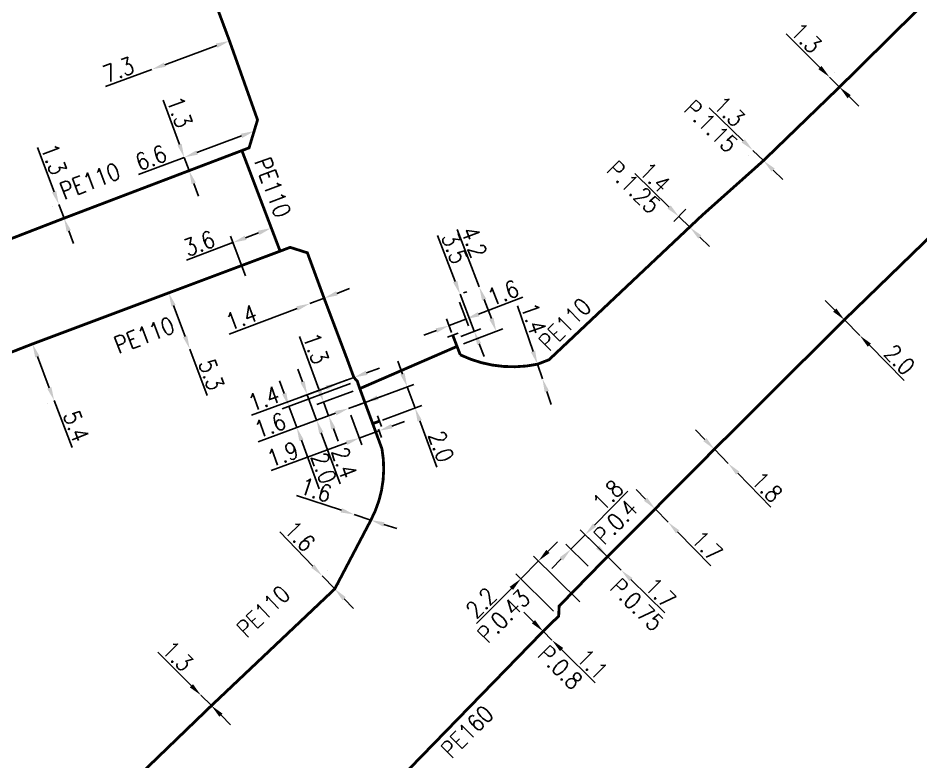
# Model space of a CAD drawing. Header units: millimetres. Extents: x 160996 to 162003, y 120996 to 122000.
# Drawn here: x 161285.9 to 161365.6, y 121051.4 to 121117.2 of the extents above; entities that cross this region are included whole.
import ezdxf
from ezdxf.enums import TextEntityAlignment as Align

# ---------------------------------------------------------------- set-up
doc = ezdxf.new("R2010")
doc.units = ezdxf.units.MM
doc.header["$PDMODE"] = 34
doc.linetypes.add('L_25_PE', pattern=[2000, 1000, 1000])
doc.layers.get('0').update_dxf_attribs({"linetype": 'CONTINUOUS'})
doc.layers.get('Defpoints').update_dxf_attribs({"linetype": 'CONTINUOUS'})
doc.layers.add('L_150', color=1, linetype='CONTINUOUS')
doc.layers.add('L_340', color=7, linetype='CONTINUOUS')
doc.styles.get("Standard").update_dxf_attribs({"font": 'romans.shx', "width": 0.85})
doc.dimstyles.get("Standard").update_dxf_attribs({"dimtxt": 1.5, "dimasz": 1.2, "dimexe": 0.625, "dimexo": 0.625, "dimgap": 0.25, "dimtad": 1, "dimdec": 1, "dimzin": 0, "dimdsep": 46, "dimtxsty": 'Standard', "dimcen": -0.5, "dimadec": 0, "dimazin": 0, "dimtfac": 1, "dimtdec": 1, "dimtmove": 0, "dimatfit": 3, "dimfxl": 0, "dimtolj": 1, "dimtzin": 0, "dimarcsym": 0})

# ---------------------------------------------------------------- blocks, each defined once
blk = doc.blocks.new('*D671')
at = {"layer": 'Defpoints', "color": 0, "linetype": 'Continuous', "transparency": 16777216}
for p in [(161306.71, 121107.176), (161300.531, 121104.855), (161300.531, 121104.855)]:
    blk.add_point(p, dxfattribs=at)
at = {"layer": 'L_150', "color": 0, "linetype": 'Continuous', "lineweight": -2, "transparency": 16777216}
for p, q in [((161305.587, 121106.754), (161301.655, 121105.277)), ((161300.531, 121104.855), (161296.496, 121103.34))]:
    blk.add_line(p, q, dxfattribs=at)
at = {"layer": 'L_150', "color": 0, "linetype": 'Continuous', "transparency": 16777216}
for points in [[(161305.516, 121106.941), (161305.657, 121106.566), (161306.71, 121107.176)], [(161301.584, 121105.464), (161301.725, 121105.09), (161300.531, 121104.855)]]:
    blk.add_solid(points, dxfattribs=at)
at = {"layer": 'L_150', "color": 0, "linetype": 'Continuous', "transparency": 16777216, "insert": (161297.6, 121104.823), "char_height": 1.5, "attachment_point": 5, "rotation": 20.58257}
blk.add_mtext('\\A1;6.6', dxfattribs=at)
blk = doc.blocks.new('*D690')
at = {"layer": 'Defpoints', "color": 0, "linetype": 'Continuous', "transparency": 16777216}
for p in [(161287.126, 121088.372), (161289.04, 121083.375), (161289.04, 121083.375)]:
    blk.add_point(p, dxfattribs=at)
at = {"layer": 'L_150', "color": 0, "linetype": 'Continuous', "lineweight": -2, "transparency": 16777216}
for p, q in [((161286.543, 121088.148), (161286.543, 121088.148)), ((161287.556, 121087.251), (161288.611, 121084.496)), ((161289.04, 121083.375), (161290.625, 121079.236)), ((161288.456, 121083.152), (161288.456, 121083.152))]:
    blk.add_line(p, q, dxfattribs=at)
at = {"layer": 'L_150', "color": 0, "linetype": 'Continuous', "transparency": 16777216}
for points in [[(161287.742, 121087.322), (161287.369, 121087.179), (161287.126, 121088.372)], [(161288.797, 121084.568), (161288.424, 121084.425), (161289.04, 121083.375)]]:
    blk.add_solid(points, dxfattribs=at)
at = {"layer": 'L_150', "color": 0, "linetype": 'Continuous', "transparency": 16777216, "insert": (161290.981, 121081.103), "char_height": 1.5, "attachment_point": 5, "rotation": 290.95364}
blk.add_mtext('\\A1;5.4', dxfattribs=at)
blk = doc.blocks.new('*D691')
at = {"layer": 'Defpoints', "color": 0, "linetype": 'Continuous', "transparency": 16777216}
for p in [(161299.164, 121092.884), (161301.024, 121087.921), (161301.024, 121087.921)]:
    blk.add_point(p, dxfattribs=at)
at = {"layer": 'L_150', "color": 0, "linetype": 'Continuous', "lineweight": -2, "transparency": 16777216}
for p, q in [((161299.585, 121091.76), (161300.603, 121089.044)), ((161301.024, 121087.921), (161302.557, 121083.827))]:
    blk.add_line(p, q, dxfattribs=at)
at = {"layer": 'L_150', "color": 0, "linetype": 'Continuous', "transparency": 16777216}
for points in [[(161299.772, 121091.83), (161299.398, 121091.69), (161299.164, 121092.884)], [(161300.79, 121089.115), (161300.415, 121088.974), (161301.024, 121087.921)]]:
    blk.add_solid(points, dxfattribs=at)
at = {"layer": 'L_150', "color": 0, "linetype": 'Continuous', "transparency": 16777216, "insert": (161302.937, 121085.663), "char_height": 1.5, "attachment_point": 5, "rotation": 290.53791}
blk.add_mtext('\\A1;5.3', dxfattribs=at)
blk = doc.blocks.new('*D692')
at = {"layer": 'Defpoints', "color": 0, "linetype": 'Continuous', "transparency": 16777216}
for p in [(161304.834, 121097.323), (161309.005, 121096.572), (161306.166, 121093.817)]:
    blk.add_point(p, dxfattribs=at)
at = {"layer": 'L_150', "color": 0, "linetype": 'Continuous', "lineweight": -2, "transparency": 16777216}
for p, q in [((161308.782, 121097.157), (161308.007, 121099.197)), ((161305.944, 121094.402), (161304.611, 121097.907)), ((161307.107, 121098.187), (161305.955, 121097.749)), ((161304.834, 121097.323), (161300.731, 121095.763))]:
    blk.add_line(p, q, dxfattribs=at)
at = {"layer": 'L_150', "color": 0, "linetype": 'Continuous', "transparency": 16777216}
for points in [[(161307.036, 121098.374), (161307.178, 121098), (161308.229, 121098.613)], [(161305.884, 121097.936), (161306.026, 121097.562), (161304.834, 121097.323)]]:
    blk.add_solid(points, dxfattribs=at)
at = {"layer": 'L_150', "color": 0, "linetype": 'Continuous', "transparency": 16777216, "insert": (161301.858, 121097.261), "char_height": 1.5, "attachment_point": 5, "rotation": 20.81417}
blk.add_mtext('\\A1;3.6', dxfattribs=at)
blk = doc.blocks.new('*D693')
at = {"layer": 'Defpoints', "color": 0, "linetype": 'Continuous', "transparency": 16777216}
for p in [(161312.889, 121092.417), (161311.628, 121091.937), (161311.628, 121091.937)]:
    blk.add_point(p, dxfattribs=at)
at = {"layer": 'L_150', "color": 0, "linetype": 'Continuous', "lineweight": -2, "transparency": 16777216}
for p, q in [((161314.011, 121092.843), (161315.133, 121093.27)), ((161312.889, 121092.417), (161311.628, 121091.937)), ((161310.506, 121091.511), (161304.509, 121089.231)), ((161313.111, 121091.833), (161313.111, 121091.833))]:
    blk.add_line(p, q, dxfattribs=at)
at = {"layer": 'L_150', "color": 0, "linetype": 'Continuous', "transparency": 16777216}
for points in [[(161313.94, 121093.03), (161314.082, 121092.656), (161312.889, 121092.417)], [(161310.435, 121091.698), (161310.577, 121091.324), (161311.628, 121091.937)]]:
    blk.add_solid(points, dxfattribs=at)
at = {"layer": 'L_150', "color": 0, "linetype": 'Continuous', "transparency": 16777216, "insert": (161305.58, 121090.708), "char_height": 1.5, "attachment_point": 5, "rotation": 20.81417}
blk.add_mtext('\\A1;1.4', dxfattribs=at)
blk = doc.blocks.new('*D700')
at = {"layer": 'Defpoints', "color": 0, "linetype": 'Continuous', "transparency": 16777216}
for p in [(161302.012, 121057.336), (161302.012, 121057.336), (161302.934, 121056.419)]:
    blk.add_point(p, dxfattribs=at)
at = {"layer": 'L_150', "color": 0, "linetype": 'Continuous', "lineweight": -2, "transparency": 16777216}
for p, q in [((161301.162, 121058.182), (161298.192, 121061.137)), ((161302.934, 121056.419), (161302.012, 121057.336)), ((161303.784, 121055.572), (161304.635, 121054.726))]:
    blk.add_line(p, q, dxfattribs=at)
at = {"layer": 'L_150', "color": 0, "linetype": 'Continuous', "transparency": 16777216}
for points in [[(161301.303, 121058.324), (161301.021, 121058.04), (161302.012, 121057.336)], [(161303.925, 121055.714), (161303.643, 121055.43), (161302.934, 121056.419)]]:
    blk.add_solid(points, dxfattribs=at)
at = {"layer": 'L_150', "color": 0, "linetype": 'Continuous', "transparency": 16777216, "insert": (161299.957, 121060.792), "char_height": 1.5, "attachment_point": 5, "rotation": 315.14103}
blk.add_mtext('\\A1;1.3', dxfattribs=at)
blk = doc.blocks.new('*D701')
at = {"layer": 'Defpoints', "color": 0, "linetype": 'Continuous', "transparency": 16777216}
for p in [(161315.553, 121073.299), (161315.553, 121073.299), (161317.024, 121072.811)]:
    blk.add_point(p, dxfattribs=at)
at = {"layer": 'L_150', "color": 0, "linetype": 'Continuous', "lineweight": -2, "transparency": 16777216}
for p, q in [((161314.414, 121073.678), (161310.438, 121074.998)), ((161317.024, 121072.811), (161315.553, 121073.299)), ((161318.163, 121072.433), (161319.302, 121072.055))]:
    blk.add_line(p, q, dxfattribs=at)
at = {"layer": 'L_150', "color": 0, "linetype": 'Continuous', "transparency": 16777216}
for points in [[(161314.477, 121073.867), (161314.351, 121073.488), (161315.553, 121073.299)], [(161318.226, 121072.623), (161318.1, 121072.243), (161317.024, 121072.811)]]:
    blk.add_solid(points, dxfattribs=at)
at = {"layer": 'L_150', "color": 0, "linetype": 'Continuous', "transparency": 16777216, "insert": (161312.172, 121075.476), "char_height": 1.5, "attachment_point": 5, "rotation": 341.63102}
blk.add_mtext('\\A1;1.6', dxfattribs=at)
blk = doc.blocks.new('*D702')
at = {"layer": 'Defpoints', "color": 0, "linetype": 'Continuous', "transparency": 16777216}
for p in [(161316.043, 121084.428), (161313.294, 121082.031), (161313.294, 121082.031)]:
    blk.add_point(p, dxfattribs=at)
at = {"layer": 'L_150', "color": 0, "linetype": 'Continuous', "lineweight": -2, "transparency": 16777216}
for p, q in [((161312.43, 121084.377), (161310.715, 121089.035)), ((161315.457, 121084.212), (161312.258, 121083.035)), ((161313.294, 121082.031), (161312.844, 121083.251)), ((161313.708, 121080.904), (161314.123, 121079.778))]:
    blk.add_line(p, q, dxfattribs=at)
at = {"layer": 'L_150', "color": 0, "linetype": 'Continuous', "transparency": 16777216}
for points in [[(161312.618, 121084.446), (161312.242, 121084.308), (161312.844, 121083.251)], [(161313.896, 121080.974), (161313.52, 121080.835), (161313.294, 121082.031)]]:
    blk.add_solid(points, dxfattribs=at)
at = {"layer": 'L_150', "color": 0, "linetype": 'Continuous', "transparency": 16777216, "insert": (161312.17, 121087.977), "char_height": 1.5, "attachment_point": 5, "rotation": 290.20907}
blk.add_mtext('\\A1;1.3', dxfattribs=at)
blk = doc.blocks.new('*D703')
at = {"layer": 'Defpoints', "color": 0, "linetype": 'Continuous', "transparency": 16777216}
for p in [(161315.523, 121085.409), (161314.209, 121084.925), (161314.209, 121084.925)]:
    blk.add_point(p, dxfattribs=at)
at = {"layer": 'L_150', "color": 0, "linetype": 'Continuous', "lineweight": -2, "transparency": 16777216}
for p, q in [((161316.649, 121085.823), (161317.775, 121086.238)), ((161315.523, 121085.409), (161314.209, 121084.925)), ((161313.083, 121084.51), (161306.48, 121082.08)), ((161314.425, 121084.338), (161314.425, 121084.338)), ((161315.738, 121084.822), (161315.738, 121084.822))]:
    blk.add_line(p, q, dxfattribs=at)
at = {"layer": 'L_150', "color": 0, "linetype": 'Continuous', "transparency": 16777216}
for points in [[(161316.58, 121086.011), (161316.718, 121085.635), (161315.523, 121085.409)], [(161313.014, 121084.698), (161313.152, 121084.323), (161314.209, 121084.925)]]:
    blk.add_solid(points, dxfattribs=at)
at = {"layer": 'L_150', "color": 0, "linetype": 'Continuous', "transparency": 16777216, "insert": (161307.565, 121083.545), "char_height": 1.5, "attachment_point": 5, "rotation": 20.20907}
blk.add_mtext('\\A1;1.4', dxfattribs=at)
blk = doc.blocks.new('L_340_07')
at = {"color": 0, "linetype": 'Continuous', "const_width": 0.25, "flags": 128}
blk.add_lwpolyline([(0, 0), (0.35, 0)], dxfattribs=at)
at = {"color": 0, "linetype": 'Continuous', "flags": 128}
blk.add_lwpolyline([(0.35, -0.5), (0.35, 0.5)], dxfattribs=at)
at = {"color": 0, "linetype": 'Continuous', "width": 0.75, "flags": 3}
for tag, p in [('DEF_LEG', (0.723, -3.465)), ('DEF_COUP', (0.723, -5.965)), ('DEF_TYPE', (0.723, -8.465))]:
    blk.add_attdef(tag, text='', height=1.2, dxfattribs=at).set_placement(p, align=Align.MIDDLE)
blk = doc.blocks.new('*D1351')
at = {"layer": 'Defpoints', "color": 0, "linetype": 'Continuous', "transparency": 16777216}
for p in [(161350.778, 121105.476), (161350.778, 121105.476), (161351.708, 121104.568)]:
    blk.add_point(p, dxfattribs=at)
at = {"layer": 'L_150', "color": 0, "linetype": 'Continuous', "lineweight": -2, "transparency": 16777216}
for p, q in [((161349.92, 121106.315), (161346.923, 121109.242)), ((161350.342, 121105.029), (161350.342, 121105.029)), ((161351.708, 121104.568), (161350.778, 121105.476)), ((161351.271, 121104.121), (161351.271, 121104.121)), ((161352.567, 121103.729), (161353.425, 121102.891))]:
    blk.add_line(p, q, dxfattribs=at)
at = {"layer": 'L_150', "color": 0, "linetype": 'Continuous', "transparency": 16777216}
for points in [[(161350.06, 121106.458), (161349.78, 121106.172), (161350.778, 121105.476)], [(161352.706, 121103.872), (161352.427, 121103.586), (161351.708, 121104.568)]]:
    blk.add_solid(points, dxfattribs=at)
at = {"layer": 'L_150', "color": 0, "linetype": 'Continuous', "transparency": 16777216, "insert": (161348.691, 121108.913), "char_height": 1.5, "attachment_point": 5, "rotation": 315.66974}
blk.add_mtext('\\A1;1.3', dxfattribs=at)
blk = doc.blocks.new('*D1352')
at = {"layer": 'Defpoints', "color": 0, "linetype": 'Continuous', "transparency": 16777216}
for p in [(161357.542, 121111.95), (161357.542, 121111.95), (161358.427, 121111.067)]:
    blk.add_point(p, dxfattribs=at)
at = {"layer": 'L_150', "color": 0, "linetype": 'Continuous', "lineweight": -2, "transparency": 16777216}
for p, q in [((161356.692, 121112.798), (161353.726, 121115.756)), ((161357.983, 121112.393), (161357.983, 121112.393)), ((161358.427, 121111.067), (161357.542, 121111.95)), ((161358.868, 121111.51), (161358.868, 121111.51)), ((161359.276, 121110.22), (161360.126, 121109.373))]:
    blk.add_line(p, q, dxfattribs=at)
at = {"layer": 'L_150', "color": 0, "linetype": 'Continuous', "transparency": 16777216}
for points in [[(161356.833, 121112.939), (161356.551, 121112.656), (161357.542, 121111.95)], [(161359.417, 121110.362), (161359.135, 121110.078), (161358.427, 121111.067)]]:
    blk.add_solid(points, dxfattribs=at)
at = {"layer": 'L_150', "color": 0, "linetype": 'Continuous', "transparency": 16777216, "insert": (161355.49, 121115.409), "char_height": 1.5, "attachment_point": 5, "rotation": 315.07367}
blk.add_mtext('\\A1;1.3', dxfattribs=at)
blk = doc.blocks.new('*D1358')
at = {"layer": 'Defpoints', "color": 0, "linetype": 'Continuous', "transparency": 16777216}
for p in [(161358.854, 121090.504), (161360.225, 121089.116), (161360.225, 121089.116)]:
    blk.add_point(p, dxfattribs=at)
at = {"layer": 'L_150', "color": 0, "linetype": 'Continuous', "lineweight": -2, "transparency": 16777216}
for p, q in [((161358.011, 121091.357), (161357.168, 121092.211)), ((161358.854, 121090.504), (161360.225, 121089.116)), ((161361.068, 121088.262), (161364.139, 121085.152))]:
    blk.add_line(p, q, dxfattribs=at)
at = {"layer": 'L_150', "color": 0, "linetype": 'Continuous', "transparency": 16777216}
for points in [[(161358.154, 121091.498), (161357.869, 121091.217), (161358.854, 121090.504)], [(161361.21, 121088.403), (161360.925, 121088.122), (161360.225, 121089.116)]]:
    blk.add_solid(points, dxfattribs=at)
at = {"layer": 'L_150', "color": 0, "linetype": 'Continuous', "transparency": 16777216, "insert": (161363.736, 121086.982), "char_height": 1.5, "attachment_point": 5, "rotation": 314.637}
blk.add_mtext('\\A1;2.0', dxfattribs=at)
blk = doc.blocks.new('*D1359')
at = {"layer": 'Defpoints', "color": 0, "linetype": 'Continuous', "transparency": 16777216}
for p in [(161347.369, 121079.068), (161348.593, 121077.817), (161348.593, 121077.817)]:
    blk.add_point(p, dxfattribs=at)
at = {"layer": 'L_150', "color": 0, "linetype": 'Continuous', "lineweight": -2, "transparency": 16777216}
for p, q in [((161346.53, 121079.926), (161345.691, 121080.784)), ((161347.369, 121079.068), (161348.593, 121077.817)), ((161349.432, 121076.96), (161352.361, 121073.965))]:
    blk.add_line(p, q, dxfattribs=at)
at = {"layer": 'L_150', "color": 0, "linetype": 'Continuous', "transparency": 16777216}
for points in [[(161346.673, 121080.066), (161346.387, 121079.786), (161347.369, 121079.068)], [(161349.575, 121077.099), (161349.289, 121076.82), (161348.593, 121077.817)]]:
    blk.add_solid(points, dxfattribs=at)
at = {"layer": 'L_150', "color": 0, "linetype": 'Continuous', "transparency": 16777216, "insert": (161352.031, 121075.732), "char_height": 1.5, "attachment_point": 5, "rotation": 314.367}
blk.add_mtext('\\A1;1.8', dxfattribs=at)
blk = doc.blocks.new('*D1360')
at = {"layer": 'Defpoints', "color": 0, "linetype": 'Continuous', "transparency": 16777216}
for p in [(161342.133, 121073.797), (161343.288, 121072.619), (161343.288, 121072.619)]:
    blk.add_point(p, dxfattribs=at)
at = {"layer": 'L_150', "color": 0, "linetype": 'Continuous', "lineweight": -2, "transparency": 16777216}
for p, q in [((161341.293, 121074.654), (161340.453, 121075.511)), ((161342.133, 121073.797), (161343.288, 121072.619)), ((161344.128, 121071.762), (161347.06, 121068.77))]:
    blk.add_line(p, q, dxfattribs=at)
at = {"layer": 'L_150', "color": 0, "linetype": 'Continuous', "transparency": 16777216}
for points in [[(161341.436, 121074.794), (161341.15, 121074.514), (161342.133, 121073.797)], [(161344.271, 121071.902), (161343.985, 121071.622), (161343.288, 121072.619)]]:
    blk.add_solid(points, dxfattribs=at)
at = {"layer": 'L_150', "color": 0, "linetype": 'Continuous', "transparency": 16777216, "insert": (161346.728, 121070.537), "char_height": 1.5, "attachment_point": 5, "rotation": 314.42125}
blk.add_mtext('\\A1;1.7', dxfattribs=at)
blk = doc.blocks.new('*D1361')
at = {"layer": 'Defpoints', "color": 0, "linetype": 'Continuous', "transparency": 16777216}
for p in [(161337.925, 121069.582), (161339.138, 121068.391), (161339.138, 121068.391)]:
    blk.add_point(p, dxfattribs=at)
at = {"layer": 'L_150', "color": 0, "linetype": 'Continuous', "lineweight": -2, "transparency": 16777216}
for p, q in [((161337.069, 121070.422), (161336.212, 121071.263)), ((161337.925, 121069.582), (161339.138, 121068.391)), ((161339.995, 121067.55), (161342.984, 121064.616))]:
    blk.add_line(p, q, dxfattribs=at)
at = {"layer": 'L_150', "color": 0, "linetype": 'Continuous', "transparency": 16777216}
for points in [[(161337.209, 121070.565), (161336.929, 121070.28), (161337.925, 121069.582)], [(161340.135, 121067.693), (161339.855, 121067.408), (161339.138, 121068.391)]]:
    blk.add_solid(points, dxfattribs=at)
at = {"layer": 'L_150', "color": 0, "linetype": 'Continuous', "transparency": 16777216, "insert": (161342.618, 121066.376), "char_height": 1.5, "attachment_point": 5, "rotation": 315.53345}
blk.add_mtext('\\A1;1.7', dxfattribs=at)
blk = doc.blocks.new('*D1362')
at = {"layer": 'Defpoints', "color": 0, "linetype": 'Continuous', "transparency": 16777216}
for p in [(161331.826, 121069.198), (161335.925, 121065.142), (161333.615, 121064.333)]:
    blk.add_point(p, dxfattribs=at)
at = {"layer": 'L_150', "color": 0, "linetype": 'Continuous', "lineweight": -2, "transparency": 16777216}
for p, q in [((161332.67, 121070.051), (161333.514, 121070.904)), ((161331.826, 121069.198), (161330.279, 121067.634)), ((161335.48, 121065.582), (161331.382, 121069.637)), ((161333.17, 121064.772), (161329.834, 121068.073)), ((161329.435, 121066.781), (161326.36, 121063.673))]:
    blk.add_line(p, q, dxfattribs=at)
at = {"layer": 'L_150', "color": 0, "linetype": 'Continuous', "transparency": 16777216}
for points in [[(161332.528, 121070.191), (161332.812, 121069.91), (161331.826, 121069.198)], [(161329.292, 121066.921), (161329.577, 121066.64), (161330.279, 121067.634)]]:
    blk.add_solid(points, dxfattribs=at)
at = {"layer": 'L_150', "color": 0, "linetype": 'Continuous', "transparency": 16777216, "insert": (161326.764, 121065.504), "char_height": 1.5, "attachment_point": 5, "rotation": 45.30179}
blk.add_mtext('\\A1;2.2', dxfattribs=at)
blk = doc.blocks.new('*D1363')
at = {"layer": 'Defpoints', "color": 0, "linetype": 'Continuous', "transparency": 16777216}
for p in [(161332.243, 121062.986), (161333.025, 121062.212), (161333.025, 121062.212)]:
    blk.add_point(p, dxfattribs=at)
at = {"layer": 'L_150', "color": 0, "linetype": 'Continuous', "lineweight": -2, "transparency": 16777216}
for p, q in [((161331.391, 121063.83), (161330.538, 121064.674)), ((161332.243, 121062.986), (161333.025, 121062.212)), ((161333.878, 121061.368), (161336.829, 121058.448))]:
    blk.add_line(p, q, dxfattribs=at)
at = {"layer": 'L_150', "color": 0, "linetype": 'Continuous', "transparency": 16777216}
for points in [[(161331.531, 121063.972), (161331.25, 121063.688), (161332.243, 121062.986)], [(161334.019, 121061.51), (161333.738, 121061.226), (161333.025, 121062.212)]]:
    blk.add_solid(points, dxfattribs=at)
at = {"layer": 'L_150', "color": 0, "linetype": 'Continuous', "transparency": 16777216, "insert": (161336.599, 121060.082), "char_height": 1.5, "attachment_point": 5, "rotation": 315.30179}
blk.add_mtext('\\A1;1.1', dxfattribs=at)
blk = doc.blocks.new('*D1364')
at = {"layer": 'Defpoints', "color": 0, "linetype": 'Continuous', "transparency": 16777216}
for p in [(161331.741, 121086.58), (161332.179, 121085.303), (161332.179, 121085.303)]:
    blk.add_point(p, dxfattribs=at)
at = {"layer": 'L_150', "color": 0, "linetype": 'Continuous', "lineweight": -2, "transparency": 16777216}
for p, q in [((161331.351, 121087.715), (161329.971, 121091.735)), ((161332.179, 121085.303), (161331.741, 121086.58)), ((161332.569, 121084.168), (161332.959, 121083.033))]:
    blk.add_line(p, q, dxfattribs=at)
at = {"layer": 'L_150', "color": 0, "linetype": 'Continuous', "transparency": 16777216}
for points in [[(161331.54, 121087.78), (161331.162, 121087.65), (161331.741, 121086.58)], [(161332.758, 121084.233), (161332.38, 121084.103), (161332.179, 121085.303)]]:
    blk.add_solid(points, dxfattribs=at)
at = {"layer": 'L_150', "color": 0, "linetype": 'Continuous', "transparency": 16777216, "insert": (161331.412, 121090.617), "char_height": 1.5, "attachment_point": 5, "rotation": 288.94946}
blk.add_mtext('\\A1;1.4', dxfattribs=at)
blk = doc.blocks.new('*D1365')
at = {"layer": 'Defpoints', "color": 0, "linetype": 'Continuous', "transparency": 16777216}
for p in [(161320.233, 121084.585), (161315.038, 121082.673), (161317.467, 121081.436)]:
    blk.add_point(p, dxfattribs=at)
at = {"layer": 'L_340', "color": 0, "linetype": 'Continuous', "lineweight": -2, "transparency": 16777216}
for p, q in [((161319.819, 121085.711), (161319.404, 121086.837)), ((161315.624, 121082.889), (161320.82, 121084.801)), ((161320.233, 121084.585), (161320.924, 121082.708)), ((161318.053, 121081.652), (161321.511, 121082.924)), ((161321.339, 121081.582), (161322.849, 121077.48))]:
    blk.add_line(p, q, dxfattribs=at)
at = {"layer": 'L_340', "color": 0, "linetype": 'Continuous', "transparency": 16777216}
for points in [[(161320.006, 121085.78), (161319.631, 121085.642), (161320.233, 121084.585)], [(161321.526, 121081.651), (161321.151, 121081.513), (161320.924, 121082.708)]]:
    blk.add_solid(points, dxfattribs=at)
at = {"layer": 'L_340', "color": 0, "linetype": 'Continuous', "transparency": 16777216, "insert": (161323.239, 121079.313), "char_height": 1.5, "attachment_point": 5, "rotation": 290.20907}
blk.add_mtext('\\A1;2.0', dxfattribs=at)
blk = doc.blocks.new('*D1366')
at = {"layer": 'Defpoints', "color": 0, "linetype": 'Continuous', "transparency": 16777216}
for p in [(161345.288, 121100.713), (161344.231, 121099.631), (161346.289, 121099.735)]:
    blk.add_point(p, dxfattribs=at)
at = {"layer": 'L_150', "color": 0, "linetype": 'Continuous', "lineweight": -2, "transparency": 16777216}
for p, q in [((161343.373, 121100.47), (161340.332, 121103.44)), ((161344.851, 121100.266), (161343.794, 121099.184)), ((161345.232, 121098.653), (161344.231, 121099.631)), ((161345.852, 121099.288), (161344.796, 121098.206)), ((161346.091, 121097.814), (161346.949, 121096.976))]:
    blk.add_line(p, q, dxfattribs=at)
at = {"layer": 'L_150', "color": 0, "linetype": 'Continuous', "transparency": 16777216}
for points in [[(161343.512, 121100.613), (161343.233, 121100.327), (161344.231, 121099.631)], [(161346.231, 121097.958), (161345.951, 121097.671), (161345.232, 121098.653)]]:
    blk.add_solid(points, dxfattribs=at)
at = {"layer": 'L_150', "color": 0, "linetype": 'Continuous', "transparency": 16777216, "insert": (161342.122, 121103.089), "char_height": 1.5, "attachment_point": 5, "rotation": 315.66974}
blk.add_mtext('\\A1;1.4', dxfattribs=at)
blk = doc.blocks.new('*D1541')
at = {"layer": 'Defpoints', "color": 0, "linetype": 'Continuous', "transparency": 16777216}
for p in [(161326.597, 121093.409), (161326.597, 121093.409), (161324.635, 121088.157)]:
    blk.add_point(p, dxfattribs=at)
at = {"layer": 'L_150', "color": 0, "linetype": 'Continuous', "lineweight": -2, "transparency": 16777216}
for p, q in [((161326.597, 121093.409), (161324.645, 121098.496)), ((161327.672, 121090.608), (161327.027, 121092.288)), ((161325.218, 121088.381), (161328.685, 121089.711))]:
    blk.add_line(p, q, dxfattribs=at)
at = {"layer": 'L_150', "color": 0, "linetype": 'Continuous', "transparency": 16777216}
for points in [[(161327.214, 121092.36), (161326.84, 121092.217), (161326.597, 121093.409)], [(161327.858, 121090.679), (161327.485, 121090.536), (161328.102, 121089.487)]]:
    blk.add_solid(points, dxfattribs=at)
at = {"layer": 'L_150', "color": 0, "linetype": 'Continuous', "transparency": 16777216, "insert": (161326.147, 121097.374), "char_height": 1.5, "attachment_point": 5, "rotation": 290.99187}
blk.add_mtext('\\A1;4.2', dxfattribs=at)
blk = doc.blocks.new('*D731')
at = {"layer": 'Defpoints', "color": 0, "linetype": 'Continuous', "transparency": 16777216}
for p in [(161335.952, 121071.519), (161336.664, 121068.297), (161339.138, 121068.391)]:
    blk.add_point(p, dxfattribs=at)
at = {"layer": 'L_150', "color": 0, "linetype": 'Continuous', "lineweight": -2, "transparency": 16777216}
for p, q in [((161336.792, 121072.375), (161339.727, 121075.365)), ((161334.691, 121070.234), (161335.952, 121071.519)), ((161338.692, 121068.829), (161335.506, 121071.957)), ((161336.218, 121068.735), (161334.245, 121070.672)), ((161333.85, 121069.378), (161333.01, 121068.521))]:
    blk.add_line(p, q, dxfattribs=at)
at = {"layer": 'L_150', "color": 0, "linetype": 'Continuous', "transparency": 16777216}
for points in [[(161336.65, 121072.515), (161336.935, 121072.235), (161335.952, 121071.519)], [(161333.708, 121069.518), (161333.993, 121069.238), (161334.691, 121070.234)]]:
    blk.add_solid(points, dxfattribs=at)
at = {"layer": 'L_150', "color": 0, "linetype": 'Continuous', "transparency": 16777216, "insert": (161337.966, 121074.999), "char_height": 1.5, "attachment_point": 5, "rotation": 45.53345}
blk.add_mtext('\\A1;1.8', dxfattribs=at)
blk = doc.blocks.new('*D733')
at = {"layer": 'Defpoints', "color": 0, "linetype": 'Continuous', "transparency": 16777216}
for p in [(161315.038, 121082.673), (161317.467, 121081.436), (161316.002, 121080.053)]:
    blk.add_point(p, dxfattribs=at)
at = {"layer": 'L_340', "color": 0, "linetype": 'Continuous', "lineweight": -2, "transparency": 16777216}
for p, q in [((161315.254, 121082.086), (161316.218, 121079.466)), ((161318.867, 121081.107), (161319.993, 121081.522)), ((161317.74, 121080.693), (161316.002, 121080.053)), ((161317.683, 121080.849), (161317.956, 121080.106)), ((161314.876, 121079.638), (161308.214, 121077.186))]:
    blk.add_line(p, q, dxfattribs=at)
at = {"layer": 'L_340', "color": 0, "linetype": 'Continuous', "transparency": 16777216}
for points in [[(161318.797, 121081.295), (161318.936, 121080.919), (161317.74, 121080.693)], [(161314.807, 121079.826), (161314.945, 121079.451), (161316.002, 121080.053)]]:
    blk.add_solid(points, dxfattribs=at)
at = {"layer": 'L_340', "color": 0, "linetype": 'Continuous', "transparency": 16777216, "insert": (161309.243, 121078.63), "char_height": 1.5, "attachment_point": 5, "rotation": 20.20907}
blk.add_mtext('\\A1;1.9', dxfattribs=at)
blk = doc.blocks.new('*D747')
at = {"layer": 'Defpoints', "color": 0, "linetype": 'Continuous', "transparency": 16777216}
for p in [(161312.723, 121067.882), (161312.723, 121067.882), (161313.831, 121066.729)]:
    blk.add_point(p, dxfattribs=at)
at = {"layer": 'L_150', "color": 0, "linetype": 'Continuous', "lineweight": -2, "transparency": 16777216}
for p, q in [((161311.891, 121068.748), (161308.989, 121071.769)), ((161313.173, 121068.315), (161313.173, 121068.315)), ((161313.831, 121066.729), (161312.723, 121067.882)), ((161314.282, 121067.162), (161314.282, 121067.162)), ((161314.663, 121065.863), (161315.494, 121064.998))]:
    blk.add_line(p, q, dxfattribs=at)
at = {"layer": 'L_150', "color": 0, "linetype": 'Continuous', "transparency": 16777216}
for points in [[(161312.036, 121068.886), (161311.747, 121068.609), (161312.723, 121067.882)], [(161314.807, 121066.002), (161314.518, 121065.725), (161313.831, 121066.729)]]:
    blk.add_solid(points, dxfattribs=at)
at = {"layer": 'L_150', "color": 0, "linetype": 'Continuous', "transparency": 16777216, "insert": (161310.746, 121071.384), "char_height": 1.5, "attachment_point": 5, "rotation": 313.85284}
blk.add_mtext('\\A1;1.6', dxfattribs=at)
blk = doc.blocks.new('*D748')
at = {"layer": 'Defpoints', "color": 0, "linetype": 'Continuous', "transparency": 16777216}
for p in [(161316.043, 121084.428), (161315.038, 121082.673), (161315.038, 121082.673)]:
    blk.add_point(p, dxfattribs=at)
at = {"layer": 'L_150', "color": 0, "linetype": 'Continuous', "lineweight": -2, "transparency": 16777216}
for p, q in [((161316.259, 121083.842), (161316.708, 121082.622)), ((161317.619, 121083.623), (161318.745, 121084.037)), ((161316.492, 121083.208), (161315.038, 121082.673)), ((161313.912, 121082.258), (161307.063, 121079.737))]:
    blk.add_line(p, q, dxfattribs=at)
at = {"layer": 'L_150', "color": 0, "linetype": 'Continuous', "transparency": 16777216}
for points in [[(161317.549, 121083.81), (161317.688, 121083.435), (161316.492, 121083.208)], [(161313.843, 121082.446), (161313.981, 121082.07), (161315.038, 121082.673)]]:
    blk.add_solid(points, dxfattribs=at)
at = {"layer": 'L_150', "color": 0, "linetype": 'Continuous', "transparency": 16777216, "insert": (161308.121, 121081.192), "char_height": 1.5, "attachment_point": 5, "rotation": 20.20907}
blk.add_mtext('\\A1;1.6', dxfattribs=at)
blk = doc.blocks.new('*D749')
at = {"layer": 'Defpoints', "color": 0, "linetype": 'Continuous', "transparency": 16777216}
for p in [(161315.823, 121085.093), (161310.471, 121080.992), (161310.471, 121080.992)]:
    blk.add_point(p, dxfattribs=at)
at = {"layer": 'L_150', "color": 0, "linetype": 'Continuous', "lineweight": -2, "transparency": 16777216}
for p, q in [((161309.366, 121083.995), (161308.951, 121085.121)), ((161315.236, 121084.877), (161309.194, 121082.653)), ((161309.78, 121082.869), (161310.471, 121080.992)), ((161310.886, 121079.866), (161312.465, 121075.576))]:
    blk.add_line(p, q, dxfattribs=at)
at = {"layer": 'L_150', "color": 0, "linetype": 'Continuous', "transparency": 16777216}
for points in [[(161309.553, 121084.064), (161309.178, 121083.926), (161309.78, 121082.869)], [(161311.073, 121079.935), (161310.698, 121079.796), (161310.471, 121080.992)]]:
    blk.add_solid(points, dxfattribs=at)
at = {"layer": 'L_150', "color": 0, "linetype": 'Continuous', "transparency": 16777216, "insert": (161312.855, 121077.41), "char_height": 1.5, "attachment_point": 5, "rotation": 290.20907}
blk.add_mtext('\\A1;2.0', dxfattribs=at)
blk = doc.blocks.new('*D750')
at = {"layer": 'Defpoints', "color": 0, "linetype": 'Continuous', "transparency": 16777216}
for p in [(161315.523, 121085.409), (161312.23, 121081.639), (161312.23, 121081.639)]:
    blk.add_point(p, dxfattribs=at)
at = {"layer": 'L_150', "color": 0, "linetype": 'Continuous', "lineweight": -2, "transparency": 16777216}
for p, q in [((161310.986, 121085.017), (161310.572, 121086.144)), ((161314.936, 121085.193), (161310.814, 121083.675)), ((161311.401, 121083.891), (161312.23, 121081.639)), ((161312.644, 121080.513), (161314.299, 121076.017))]:
    blk.add_line(p, q, dxfattribs=at)
at = {"layer": 'L_150', "color": 0, "linetype": 'Continuous', "transparency": 16777216}
for points in [[(161311.174, 121085.087), (161310.798, 121084.948), (161311.401, 121083.891)], [(161312.832, 121080.582), (161312.457, 121080.444), (161312.23, 121081.639)]]:
    blk.add_solid(points, dxfattribs=at)
at = {"layer": 'L_150', "color": 0, "linetype": 'Continuous', "transparency": 16777216, "insert": (161314.679, 121077.879), "char_height": 1.5, "attachment_point": 5, "rotation": 290.20907}
blk.add_mtext('\\A1;2.4', dxfattribs=at)
blk = doc.blocks.new('*D771')
at = {"layer": 'Defpoints', "color": 0, "linetype": 'Continuous', "transparency": 16777216}
for p in [(161304.533, 121115.143), (161297.679, 121112.628), (161297.679, 121112.628)]:
    blk.add_point(p, dxfattribs=at)
at = {"layer": 'L_150', "color": 0, "linetype": 'Continuous', "lineweight": -2, "transparency": 16777216}
for p, q in [((161303.406, 121114.729), (161298.806, 121113.041)), ((161297.679, 121112.628), (161293.575, 121111.122))]:
    blk.add_line(p, q, dxfattribs=at)
at = {"layer": 'L_150', "color": 0, "linetype": 'Continuous', "transparency": 16777216}
for points in [[(161303.337, 121114.917), (161303.475, 121114.541), (161304.533, 121115.143)], [(161298.737, 121113.229), (161298.875, 121112.854), (161297.679, 121112.628)]]:
    blk.add_solid(points, dxfattribs=at)
at = {"layer": 'L_150', "color": 0, "linetype": 'Continuous', "transparency": 16777216, "insert": (161294.72, 121112.607), "char_height": 1.5, "attachment_point": 5, "rotation": 20.1496}
blk.add_mtext('\\A1;7.3', dxfattribs=at)
blk = doc.blocks.new('*D772')
at = {"layer": 'Defpoints', "color": 0, "linetype": 'Continuous', "transparency": 16777216}
for p in [(161300.531, 121104.855), (161300.531, 121104.855), (161300.962, 121103.682)]:
    blk.add_point(p, dxfattribs=at)
at = {"layer": 'L_150', "color": 0, "linetype": 'Continuous', "lineweight": -2, "transparency": 16777216}
for p, q in [((161300.118, 121105.982), (161298.675, 121109.915)), ((161300.962, 121103.682), (161300.531, 121104.855)), ((161300.375, 121103.467), (161300.375, 121103.467)), ((161301.375, 121102.555), (161301.789, 121101.429))]:
    blk.add_line(p, q, dxfattribs=at)
at = {"layer": 'L_150', "color": 0, "linetype": 'Continuous', "transparency": 16777216}
for points in [[(161300.306, 121106.051), (161299.93, 121105.913), (161300.531, 121104.855)], [(161301.563, 121102.624), (161301.187, 121102.486), (161300.962, 121103.682)]]:
    blk.add_solid(points, dxfattribs=at)
at = {"layer": 'L_150', "color": 0, "linetype": 'Continuous', "transparency": 16777216, "insert": (161300.128, 121108.856), "char_height": 1.5, "attachment_point": 5, "rotation": 290.1496}
blk.add_mtext('\\A1;1.3', dxfattribs=at)
blk = doc.blocks.new('*D773')
at = {"layer": 'Defpoints', "color": 0, "linetype": 'Continuous', "transparency": 16777216}
for p in [(161289.455, 121100.696), (161289.455, 121100.696), (161289.912, 121099.479)]:
    blk.add_point(p, dxfattribs=at)
at = {"layer": 'L_150', "color": 0, "linetype": 'Continuous', "lineweight": -2, "transparency": 16777216}
for p, q in [((161289.033, 121101.819), (161287.56, 121105.741)), ((161288.87, 121100.476), (161288.87, 121100.476)), ((161289.912, 121099.479), (161289.455, 121100.696)), ((161289.327, 121099.259), (161289.327, 121099.259)), ((161290.334, 121098.355), (161290.756, 121097.232))]:
    blk.add_line(p, q, dxfattribs=at)
at = {"layer": 'L_150', "color": 0, "linetype": 'Continuous', "transparency": 16777216}
for points in [[(161289.22, 121101.889), (161288.846, 121101.749), (161289.455, 121100.696)], [(161290.521, 121098.426), (161290.147, 121098.285), (161289.912, 121099.479)]]:
    blk.add_solid(points, dxfattribs=at)
at = {"layer": 'L_150', "color": 0, "linetype": 'Continuous', "transparency": 16777216, "insert": (161289.022, 121104.693), "char_height": 1.5, "attachment_point": 5, "rotation": 290.58712}
blk.add_mtext('\\A1;1.3', dxfattribs=at)
blk = doc.blocks.new('*D1794')
at = {"layer": 'Defpoints', "color": 0, "linetype": 'Continuous', "transparency": 16777216}
for p in [(161324.624, 121092.652), (161324.906, 121092.76), (161324.384, 121088.811)]:
    blk.add_point(p, dxfattribs=at)
at = {"layer": 'L_340', "color": 0, "linetype": 'Continuous', "lineweight": -2, "transparency": 16777216}
for p, q in [((161324.476, 121093.88), (161322.91, 121097.961)), ((161325.207, 121092.875), (161325.49, 121092.984)), ((161326.16, 121089.492), (161324.906, 121092.76)), ((161324.967, 121089.035), (161326.743, 121089.716)), ((161326.59, 121088.372), (161327.02, 121087.251))]:
    blk.add_line(p, q, dxfattribs=at)
at = {"layer": 'L_340', "color": 0, "linetype": 'Continuous', "transparency": 16777216}
for points in [[(161324.663, 121093.952), (161324.289, 121093.809), (161324.906, 121092.76)], [(161326.776, 121088.443), (161326.403, 121088.3), (161326.16, 121089.492)]]:
    blk.add_solid(points, dxfattribs=at)
at = {"layer": 'L_340', "color": 0, "linetype": 'Continuous', "transparency": 16777216, "insert": (161324.412, 121096.839), "char_height": 1.5, "attachment_point": 5, "rotation": 290.99187}
blk.add_mtext('\\A1;3.5', dxfattribs=at)
blk = doc.blocks.new('*D1795')
at = {"layer": 'Defpoints', "color": 0, "linetype": 'Continuous', "transparency": 16777216}
for p in [(161324.624, 121092.652), (161325.423, 121090.568), (161324.384, 121088.811)]:
    blk.add_point(p, dxfattribs=at)
at = {"layer": 'L_340', "color": 0, "linetype": 'Continuous', "lineweight": -2, "transparency": 16777216}
for p, q in [((161326.544, 121090.997), (161330.455, 121092.498)), ((161324.848, 121092.068), (161325.647, 121089.984)), ((161324.16, 121089.394), (161323.706, 121090.578)), ((161323.93, 121089.994), (161325.423, 121090.568)), ((161322.809, 121089.565), (161321.689, 121089.135))]:
    blk.add_line(p, q, dxfattribs=at)
at = {"layer": 'L_340', "color": 0, "linetype": 'Continuous', "transparency": 16777216}
for points in [[(161326.472, 121091.184), (161326.615, 121090.811), (161325.423, 121090.568)], [(161322.738, 121089.751), (161322.881, 121089.378), (161323.93, 121089.994)]]:
    blk.add_solid(points, dxfattribs=at)
at = {"layer": 'L_340', "color": 0, "linetype": 'Continuous', "transparency": 16777216, "insert": (161328.701, 121092.896), "char_height": 1.5, "attachment_point": 5, "rotation": 20.99187}
blk.add_mtext('\\A1;1.6', dxfattribs=at)

msp = doc.modelspace()

# ---------------------------------------------------------------- linework, layer by layer
at = {"layer": 'L_150', "linetype": 'L_25_PE', "const_width": 0.25, "flags": 128}
for points in [[(161170.798, 121080.394), (161163.96, 121093.415), (161157.15, 121106.902), (161156.005, 121109.187), (161155.571, 121110.053), (161151.297, 121118.57), (161149.086, 121122.977), (161153.366, 121124.831), (161169.281, 121131.728), (161189.717, 121140.117), (161206.138, 121146.987), (161255.226, 121167.267), (161264.379, 121171.1), (161277.894, 121176.761), (161281.558, 121175.173), (161286.58, 121162.502), (161292.445, 121147.709), (161300.856, 121125.009), (161304.533, 121115.143), (161307.01, 121108.167), (161306.71, 121107.176), (161306.263, 121105.698), (161305.627, 121105.456), (161300.962, 121103.682), (161289.912, 121099.479), (161278.382, 121095.019), (161266.951, 121090.72), (161254.808, 121086.178), (161244.527, 121082.23), (161232.276, 121077.438), (161217.561, 121072.058), (161210.592, 121069.455), (161192.053, 121062.417)], [(161404.931, 121134.598), (161402.191, 121131.857), (161397.14, 121128.287), (161392.023, 121123.448), (161383.979, 121115.302), (161373.878, 121105.205), (161368.421, 121099.788), (161358.854, 121090.504), (161347.369, 121079.068), (161342.133, 121073.797), (161337.925, 121069.582), (161336.664, 121068.297), (161333.659, 121065.219), (161333.615, 121064.333), (161332.243, 121062.986), (161315.019, 121045.285), (161306.978, 121038.168), (161303.477, 121032.235), (161301.829, 121029.004), (161301.29, 121027.951), (161279.707, 121011.435), (161273.893, 121007.386), (161263.295, 121000)], [(161309.005, 121096.572), (161305.627, 121105.456)], [(161316.043, 121084.428), (161324.635, 121088.157)], [(161317.183, 121081.331), (161317.467, 121081.436)]]:
    msp.add_lwpolyline(points, dxfattribs=at)
for points in [[(161392.33, 121146.286), (161385.459, 121138.491), (161385.459, 121138.491), (161372.134, 121125.194), (161370.522, 121123.015), (161358.427, 121111.067), (161351.708, 121104.568), (161346.289, 121099.735), (161332.763, 121086.978), (161331.74, 121086.581, -0.165347), (161324.921, 121087.412), (161324.384, 121088.811)], [(161174.163, 121000), (161173.068, 121008.505), (161173.068, 121008.505), (161171.832, 121015.776), (161168.59, 121024.745), (161163.912, 121035.966), (161162.249, 121039.954), (161163.564, 121040.658), (161170.132, 121044.176), (161182.915, 121048.978), (161195.941, 121054.002), (161210.206, 121059.294), (161223.456, 121064.249), (161237.058, 121069.412), (161250.157, 121074.381), (161261.08, 121078.516), (161274.616, 121083.494), (161287.126, 121088.372), (161299.164, 121092.884), (161309.005, 121096.572), (161309.893, 121096.906), (161311.414, 121096.424), (161312.889, 121092.417), (161312.889, 121092.417), (161314.944, 121086.981), (161315.523, 121085.409), (161315.823, 121085.093), (161316.043, 121084.428), (161318.002, 121079.107, -0.168256), (161317.024, 121072.811), (161313.831, 121066.729), (161302.934, 121056.419), (161290.929, 121044.839), (161282.542, 121037.687), (161277.787, 121033.712, -0.050814), (161258.46, 121020.276)]]:
    msp.add_lwpolyline(points, format="xyb", dxfattribs=at)

# ---------------------------------------------------------------- block references
at = {"layer": 'L_340'}
for p, rotation in [((161324.384, 121088.811), 110.6557712649887), ((161317.467, 121081.436), 20.20906601574752)]:
    msp.add_blockref('L_340_07', p, dxfattribs=dict(at, rotation=rotation))

# ---------------------------------------------------------------- texts
at = {"layer": 'L_150', "linetype": 'Continuous', "width": 0.85}
for s, rotation, p in [('P.1.15', 315.66974, (161344.572, 121108.999)), ('PE110', 20.78382, (161289.914, 121101.092)), ('PE110', 290.43823, (161306.705, 121104.505)), ('P.1.25', 315.31381, (161337.754, 121103.636)), ('PE110', 44.94159, (161332.753, 121087.652)), ('PE110', 20.78382, (161294.714, 121087.481)), ('P.0.4', 45.53345, (161337.627, 121070.541)), ('P.0.75', 315.31381, (161338.031, 121066.747)), ('PE110', 43.41332, (161306.055, 121062.333)), ('P.0.43', 45.30179, (161327.342, 121061.83)), ('P.0.8', 315.30179, (161331.654, 121060.832)), ('PE160', 45.02808, (161324.128, 121051.653))]:
    msp.add_text(s, height=1.5, rotation=rotation, dxfattribs=at).set_placement(p)

# ---------------------------------------------------------------- dimensions: what is measured, and where the dimension line sits
at = {"layer": 'L_150', "linetype": 'Continuous'}
for base, p1, p2, angle, picture, middle in [((161357.542, 121111.95), (161358.427, 121111.067), (161357.542, 121111.95), 315.07367, '*D1352', (161354.784, 121114.701)), ((161297.679, 121112.628), (161304.533, 121115.143), (161297.679, 121112.628), 20.1496, '*D771', (161295.064, 121111.668)), ((161300.5313, 121104.8553), (161300.9619, 121103.6818), (161300.5313, 121104.8553), 290.1496, '*D772', (161299.1897, 121108.5116)), ((161350.778, 121105.476), (161351.708, 121104.568), (161350.778, 121105.476), 315.66974, '*D1351', (161347.992, 121108.198)), ((161300.531, 121104.855), (161306.71, 121107.176), (161300.531, 121104.855), 20.58257, '*D671', (161297.952, 121103.887)), ((161289.455, 121100.696), (161289.912, 121099.479), (161289.455, 121100.696), 290.58712, '*D773', (161288.085, 121104.342)), ((161301.024, 121087.921), (161299.164, 121092.884), (161301.024, 121087.921), 110.53791, '*D691', (161302.001, 121085.312)), ((161360.225, 121089.116), (161358.854, 121090.504), (161360.225, 121089.116), 134.637, '*D1358', (161363.025, 121086.28)), ((161289.04, 121083.375), (161287.126, 121088.372), (161289.04, 121083.375), 110.95364, '*D690', (161290.047, 121080.746)), ((161348.593, 121077.817), (161347.369, 121079.068), (161348.593, 121077.817), 134.367, '*D1359', (161351.316, 121075.033)), ((161315.553, 121073.299), (161317.024, 121072.811), (161315.553, 121073.299), 341.63102, '*D701', (161311.857, 121074.527)), ((161312.723, 121067.882), (161313.831, 121066.729), (161312.723, 121067.882), 313.85284, '*D747', (161310.024, 121070.691)), ((161302.012, 121057.336), (161302.934, 121056.419), (161302.012, 121057.336), 315.14103, '*D700', (161299.252, 121060.083))]:
    dim = msp.add_linear_dim(base=base, p1=p1, p2=p2, angle=angle, dimstyle='Standard', override={"dimscale": 1, "dimlfac": 1, "dimlunit": 2}, dxfattribs=at)
    dim.commit()
    dim.dimension.update_dxf_attribs({"geometry": picture, "text_midpoint": middle, "dimtype": 160})
for base, p1, p2, angle, picture, middle in [((161344.231, 121099.631), (161346.289, 121099.735), (161345.288, 121100.713), 315.66974, '*D1366', (161341.423, 121102.374)), ((161304.834, 121097.323), (161309.005, 121096.572), (161306.166, 121093.817), 20.81417, '*D692', (161302.213, 121096.326)), ((161326.597, 121093.409), (161324.635, 121088.157), (161326.597, 121093.409), 290.99187, '*D1541', (161325.213, 121097.016)), ((161311.6275, 121091.9371), (161312.8894, 121092.4168), (161311.6275, 121091.9371), 20.81417, '*D693', (161305.9349, 121089.7731)), ((161332.1792, 121085.3033), (161331.7408, 121086.5801), (161332.1792, 121085.3033), 108.94946, '*D1364', (161330.4663, 121090.2924)), ((161313.294, 121082.031), (161316.043, 121084.428), (161313.294, 121082.031), 110.20907, '*D702', (161311.232, 121087.632)), ((161314.209, 121084.925), (161315.523, 121085.409), (161314.209, 121084.925), 20.20907, '*D703', (161307.911, 121082.607)), ((161312.23, 121081.639), (161315.523, 121085.409), (161312.23, 121081.639), 110.20907, '*D750', (161313.741, 121077.534)), ((161310.471, 121080.992), (161315.823, 121085.093), (161310.471, 121080.992), 110.20907, '*D749', (161311.917, 121077.064)), ((161315.0378, 121082.6727), (161316.0433, 121084.42811), (161315.0378, 121082.6727), 20.20907, '*D748', (161308.46604, 121080.25358)), ((161335.952, 121071.519), (161336.664, 121068.297), (161339.138, 121068.391), 225.53345, '*D731', (161338.68, 121074.298)), ((161343.288, 121072.619), (161342.133, 121073.797), (161343.288, 121072.619), 134.42125, '*D1360', (161346.014, 121069.837)), ((161331.826, 121069.198), (161333.615, 121064.333), (161335.925, 121065.142), 225.30179, '*D1362', (161327.475, 121064.801)), ((161339.138, 121068.391), (161337.925, 121069.582), (161339.138, 121068.391), 135.53345, '*D1361', (161341.918, 121065.663)), ((161333.025, 121062.212), (161332.243, 121062.986), (161333.025, 121062.212), 135.30179, '*D1363', (161335.896, 121059.371))]:
    dim = msp.add_linear_dim(base=base, p1=p1, p2=p2, angle=angle, dimstyle='Standard', dxfattribs=at)
    dim.commit()
    dim.dimension.update_dxf_attribs({"geometry": picture, "text_midpoint": middle, "dimtype": 160})
at = {"layer": 'L_340', "linetype": 'Continuous'}
for base, angle, picture, middle in [((161324.906, 121092.76), 290.99187, '*D1794', (161323.478, 121096.481)), ((161325.423, 121090.568), 200.99187, '*D1795', (161329.06, 121091.963))]:
    dim = msp.add_linear_dim(base=base, p1=(161324.384, 121088.811), p2=(161324.624, 121092.652), angle=angle, dimstyle='Standard', override={"dimatfit": 0}, dxfattribs=at)
    dim.commit()
    dim.dimension.update_dxf_attribs({"geometry": picture, "text_midpoint": middle, "dimtype": 160})
for base, angle, picture, middle in [((161320.233, 121084.585), 290.20907, '*D1365', (161322.301, 121078.968)), ((161316.002, 121080.053), 20.20907, '*D733', (161309.589, 121077.692))]:
    dim = msp.add_linear_dim(base=base, p1=(161317.467, 121081.436), p2=(161315.038, 121082.673), angle=angle, dimstyle='Standard', dxfattribs=at)
    dim.commit()
    dim.dimension.update_dxf_attribs({"geometry": picture, "text_midpoint": middle, "dimtype": 160})

doc.saveas('drawing.dxf')
